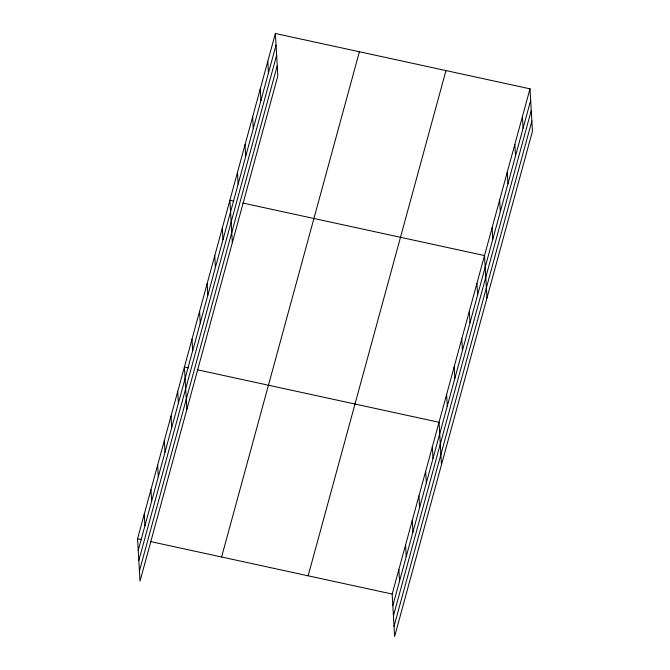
<?xml version="1.0" encoding="UTF-8"?>
<svg xmlns="http://www.w3.org/2000/svg" width="670" height="670" viewBox="0 0 670 670"><rect width="100%" height="100%" fill="white"/><g stroke="black" fill="none" stroke-linecap="round" stroke-linejoin="round"><path stroke-width="1" d="M275.378 33.5L277.824 75.936L140.005 581.175L137.559 538.747L275.378 33.5L529.995 88.825L532.441 131.253L394.622 636.5L392.176 594.064L529.995 88.825M138.229 550.355L276.048 45.108M138.816 560.522L276.635 55.283M139.419 571.007L277.238 65.76M221.586 556.996L359.405 51.758M308.15 575.806L445.969 70.568M392.846 605.672L530.665 100.433M393.432 615.847L531.251 110.6M394.035 626.324L531.854 121.086M233.897 201.101L229.894 200.23L232.348 242.666M242.9 203.052L484.51 255.555L486.964 297.991M188.421 367.83L184.417 366.959L186.863 409.395M197.424 369.79L439.034 422.284L441.48 464.72M137.559 538.747L141.563 539.61M150.566 541.569L392.176 594.064M522.416 116.614L523.086 128.221M514.836 144.402L515.506 156.01M507.257 172.19L507.927 183.798M499.678 199.978L500.339 211.586M492.09 227.766L492.76 239.374M476.931 283.343L477.601 294.951M469.352 311.131L470.022 322.739M461.772 338.92L462.442 350.527M454.193 366.708L454.863 378.316M446.614 394.496L447.284 406.104M432.343 446.823L433.013 458.431M425.643 471.362L426.313 482.969M418.951 495.901L419.621 507.508M412.259 520.448L412.929 532.055M405.559 544.986L406.229 556.594M398.868 569.525L399.538 581.133M267.799 61.288L268.469 72.896M260.22 89.076L260.89 100.684M252.64 116.865L253.31 128.472M245.061 144.653L245.731 156.261M237.482 172.441L238.143 184.049M222.314 228.018L222.984 239.626M214.735 255.806L215.405 267.414M207.156 283.594L207.826 295.202M199.576 311.382L200.246 322.99M191.997 339.171L192.667 350.779M177.726 391.498L178.396 403.106M171.026 416.045L171.696 427.653M164.334 440.584L165.004 452.191M157.643 465.122L158.313 476.73M150.951 489.661L151.621 501.269M144.251 514.2L144.921 525.808"/></g></svg>
